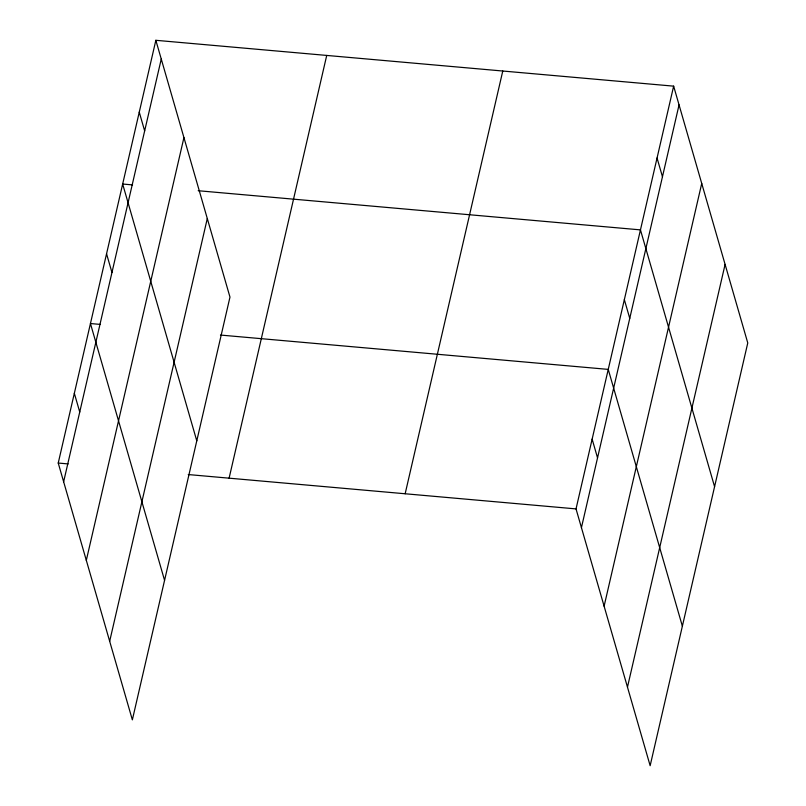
<?xml version="1.0" encoding="UTF-8"?>
<svg xmlns="http://www.w3.org/2000/svg" width="806" height="806" viewBox="0 0 806 806"><rect width="100%" height="100%" fill="white"/><g stroke="black" fill="none" stroke-linecap="round" stroke-linejoin="round"><path stroke-width="1.21" d="M155.85 40.3L229.972 297.102L132.355 719.849L58.233 463.047L155.85 40.3L673.645 86.151L747.767 342.953L650.15 765.7L576.028 508.898L673.645 86.151M63.634 481.776L161.26 59.029M86.313 560.341L183.929 137.594M109.676 641.284L207.293 218.537M229.106 478.18L326.722 55.433M405.156 493.766L502.773 71.019M581.438 527.628L679.055 104.881M604.107 606.193L701.734 183.446M627.471 687.135L725.098 264.388M132.567 184.906L122.663 184.03L196.785 440.842M198.185 190.72L640.458 229.881L714.579 486.693M100.347 324.415L90.443 323.538L164.565 580.34M220.461 335.054L608.238 369.39L682.37 626.191M58.233 463.047L68.137 463.924M188.241 474.553L576.028 508.898M657.051 158.016L662.461 176.746M624.348 299.641L629.758 318.37M592.138 439.139L597.538 457.879M139.257 112.165L144.657 130.894M106.553 253.789L111.963 272.519M74.333 393.288L79.744 412.027"/></g></svg>
